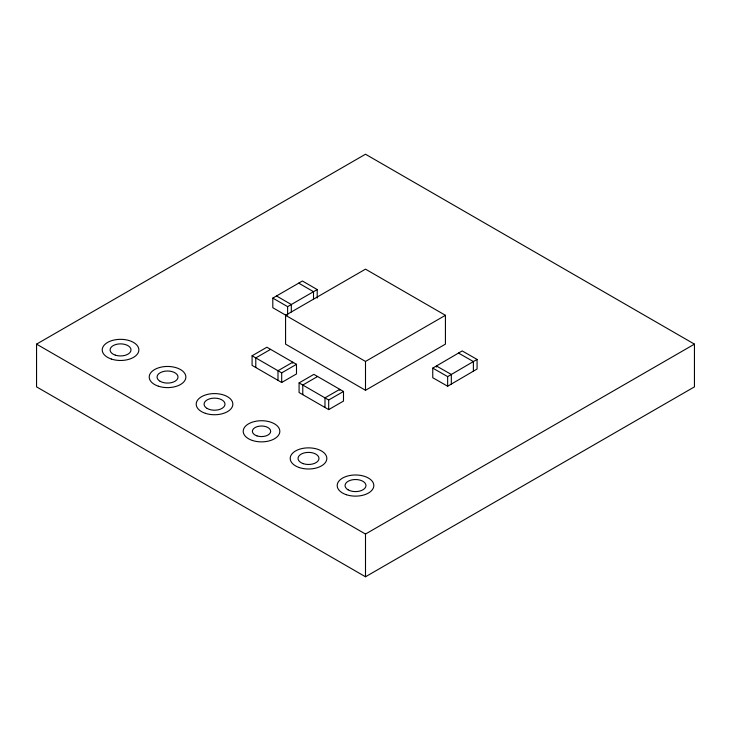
<?xml version="1.0" encoding="UTF-8"?>
<svg xmlns="http://www.w3.org/2000/svg" width="731" height="731" viewBox="0 0 731 731"><rect width="100%" height="100%" fill="white"/><g stroke="black" fill="none" stroke-linecap="round" stroke-linejoin="round"><path stroke-width="1.1" d="M432.752 368.113L462.175 350.926L477.069 359.414L477.069 369.027L447.646 386.224L432.752 377.726L432.752 368.113L447.646 376.611L477.069 359.414M36.55 344.137L365.5 154.223L694.45 344.137L694.45 386.863L365.5 576.777L36.55 386.863L36.55 344.137L365.5 534.05L694.45 344.137M286.625 315.691L272.809 307.714L272.809 298.102L302.415 281.006L317.208 289.558L317.208 298.102M272.809 298.102L287.612 306.645L317.208 289.558M285.574 315.299L365.5 269.154L445.426 315.299L445.426 344.137L365.5 390.281L285.574 344.137L285.574 315.299L365.5 361.443L445.426 315.299M252.085 355.778L266.888 347.234L296.494 364.321L296.494 373.934L281.691 382.487L252.085 365.39L252.085 355.778L281.691 372.874L296.494 364.321M270.589 349.372L255.786 357.916L255.786 367.529M299.08 382.907L313.882 374.363L343.488 391.46L343.488 401.072L328.685 409.616L299.08 392.52L299.08 382.907L328.685 400.003L343.488 391.46M317.583 376.502L302.78 385.045L302.78 394.658M458.501 353.073L473.386 361.562L473.386 371.174M298.714 283.144L313.508 291.687L313.508 299.171M276.51 295.964L291.313 304.507L291.313 311.982M451.319 384.077L451.319 374.455L436.434 365.966L436.434 367.035M447.646 376.611L447.646 386.224M365.5 361.443L365.5 390.281M365.5 534.05L365.5 576.777M339.787 390.391L339.787 389.321L324.984 397.865L324.984 407.478M328.685 400.003L328.685 409.616M292.793 363.252L292.793 362.192L277.99 370.736L277.99 380.348M287.612 306.645L287.612 315.189M281.691 372.874L281.691 382.487M111.386 359.058A18.312 10.572 0 0 0 138.863 349.902A18.312 10.572 0 0 0 111.386 340.747A18.312 10.572 0 0 0 111.386 359.058M158.38 386.196A18.312 10.572 0 0 0 185.857 377.032A18.312 10.572 0 0 0 158.38 367.876A18.312 10.572 0 0 0 158.38 386.196M205.374 413.326A18.312 10.572 0 0 0 232.842 404.17A18.312 10.572 0 0 0 205.374 395.005A18.312 10.572 0 0 0 205.374 413.326M252.369 440.455A18.312 10.572 0 0 0 279.836 431.299A18.312 10.572 0 0 0 252.369 422.143A18.312 10.572 0 0 0 252.369 440.455M299.363 467.584A18.312 10.572 0 0 0 326.83 458.428A18.312 10.572 0 0 0 299.363 449.273A18.312 10.572 0 0 0 299.363 467.584M346.348 494.713A18.312 10.572 0 0 0 373.824 485.558A18.312 10.572 0 0 0 346.348 476.402A18.312 10.572 0 0 0 346.348 494.713M160.135 381.308A10.462 6.04 0 0 0 177.651 378.603A10.462 6.04 0 0 0 164.831 371.202A10.462 6.04 0 0 0 160.135 381.308M207.129 408.437A10.462 6.04 0 0 0 224.636 405.732A10.462 6.04 0 0 0 211.826 398.331A10.462 6.04 0 0 0 207.129 408.437M256.946 435.877A9.156 5.291 0 0 0 270.68 431.299A9.156 5.291 0 0 0 256.946 426.721A9.156 5.291 0 0 0 256.946 435.877M303.283 463.664A10.462 6.04 0 0 0 318.981 458.428A10.462 6.04 0 0 0 303.283 453.193A10.462 6.04 0 0 0 303.283 463.664M348.111 489.834A10.462 6.04 0 0 0 365.619 487.12A10.462 6.04 0 0 0 352.799 479.728A10.462 6.04 0 0 0 348.111 489.834M115.315 355.138A10.462 6.04 0 0 0 131.013 349.902A10.462 6.04 0 0 0 115.315 344.676A10.462 6.04 0 0 0 115.315 355.138"/></g></svg>
